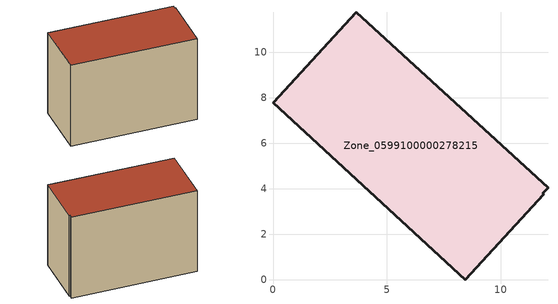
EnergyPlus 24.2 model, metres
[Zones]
Zone_0599100000278215
 floor ground (C_G): 8.45,0 0,7.77 3.65,11.75 12.08,4.03 11.85,3.79 11.89,3.75 z0
 wall outside (C_F): 0,7.77 8.45,0 11.89,3.75 11.85,3.79 12.08,4.03 3.65,11.75 0,7.77 z0:8.2
 roof outside (C_R): 12.08,4.03 3.65,11.75 0,7.77 8.45,0 11.89,3.75 11.85,3.79 z8.2
[BUILDING]
Pand.0599100000278215: North Axis=0; Terrain=City; Loads Convergence Tolerance Value=0.04; Temperature Convergence Tolerance Value=0.4; Solar Distribution=FullExterior; Maximum Number of Warmup Days=25; Minimum Number of Warmup Days=1
[Site:Location]
Rotterdam.The.Hague.AP_ZH_NLD Design_Conditions: Latitude=51.96; Longitude=4.45; Time Zone=1; Elevation=-4.5
[SITE:GROUNDTEMPERATURE:BUILDINGSURFACE]
18, 18, 18, 18, 18, 18, 18, 18, 18, 18, 18, 18
[MATERIAL] Thermal Absorptance=0.9; Solar Absorptance=0.7; Visible Absorptance=0.7
Name | Roughness | Thickness | Conductivity | Density | Specific Heat
G.TI.1975-1991 | MediumSmooth | 0.15 | 0.288461 | 540 | 1210
F.TI.1975-1991 | Rough | 0.3 | 0.230769 | 1920 | 840
R.TI.1975-1991 | MediumRough | 0.2 | 0.153846 | 1500 | 1000
[CONSTRUCTION]
C_G: G.TI.1975-1991
C_F: F.TI.1975-1991
C_R: R.TI.1975-1991
[ZONE]
Zone_0599100000278215: Type=1; Multiplier=1; Ceiling Height=Autocalculate; Volume=Autocalculate; Floor Area=autocalculate; Part of Total Floor Area=Yes
[ZONEINFILTRATION:DESIGNFLOWRATE]
Infil_Zone_0599100000278215: Zone or ZoneList or Space or SpaceList=Zone_0599100000278215; Schedule=AlwaysOn; Design Flow Rate Calculation Method=Flow/Area; Flow Rate per Floor Area=0.003; Constant Term Coefficient=1; Temperature Term Coefficient=0; Velocity Term Coefficient=0; Velocity Squared Term Coefficient=0
[HVACTEMPLATE:ZONE:IDEALLOADSAIRSYSTEM]
Zone_0599100000278215: Maximum Heating Supply Air Temperature=50; Minimum Cooling Supply Air Temperature=13; Maximum Heating Supply Air Humidity Ratio=0.0156; Minimum Cooling Supply Air Humidity Ratio=0.0077; Heating Limit=NoLimit; Cooling Limit=NoLimit; Dehumidification Control Type=ConstantSensibleHeatRatio; Cooling Sensible Heat Ratio=0.7; Dehumidification Setpoint=60; Humidification Control Type=None; Humidification Setpoint=30; Outdoor Air Method=None; Outdoor Air Flow Rate per Person=0.00944; Outdoor Air Flow Rate per Zone Floor Area=0; Outdoor Air Flow Rate per Zone=0; Demand Controlled Ventilation Type=None; Outdoor Air Economizer Type=NoEconomizer; Heat Recovery Type=None; Sensible Heat Recovery Effectiveness=0.7; Latent Heat Recovery Effectiveness=0.65
[ZONECONTROL:THERMOSTAT]
ThermostatControl_Zone_0599100000278215: Zone or ZoneList=Zone_0599100000278215; Control Type Schedule=DualSetpointControlType; Control 1=Thermostat_Zone_0599100000278215; Temperature Difference Between Cutout And Setpoint=0
[THERMOSTATSETPOINT:DUALSETPOINT]
Thermostat_Zone_0599100000278215: Heating Setpoint Temperature Schedule=HeatingSetpoint_Zone_0599100000278215; Cooling Setpoint Temperature Schedule=CoolingSetpoint_Zone_0599100000278215
[SCHEDULE:COMPACT]
HeatingSetpoint_Zone_0599100000278215: Through: 12/31, For: AllDays, Until: 24:00, 21
CoolingSetpoint_Zone_0599100000278215: Through: 12/31, For: AllDays, Until: 24:00, 24
DualSetpointControlType: Through: 12/31, For: AllDays, Until: 24:00, 4
AlwaysOn: Through: 12/31, For: AllDays, Until: 24:00, 1
